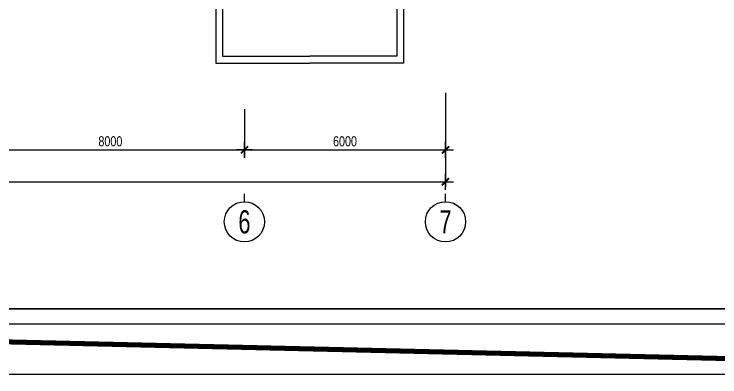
# Model space of a CAD drawing. Header units: metres. Extents: x 352651 to 530851, y -87517 to -24441.
# Drawn here: x 400261 to 421319, y -87517 to -76702 of the extents above; entities that cross this region are included whole.
import ezdxf
from ezdxf.enums import TextEntityAlignment as Align

# ---------------------------------------------------------------- set-up
doc = ezdxf.new("R2010")
doc.units = ezdxf.units.M
doc.header["$LTSCALE"] = 300
doc.header["$MEASUREMENT"] = 0
doc.header["$PDMODE"] = 2
doc.linetypes.add('DASHED2', pattern=[0.375, 0.25, -0.125])
doc.layers.get('0').update_dxf_attribs({"linetype": 'CONTINUOUS'})
doc.layers.get('Defpoints').update_dxf_attribs({"linetype": 'CONTINUOUS'})
for name, color, linetype in [('0-TEXT', 7, 'CONTINUOUS'), ('0-THAY', 7, 'CONTINUOUS'), ('DIM', 1, 'CONTINUOUS'), ('HATCH', 145, 'CONTINUOUS'), ('TEXT', 4, 'CONTINUOUS'), ('THAY', 9, 'CONTINUOUS'), ('TUONG', 7, 'CONTINUOUS')]:
    doc.layers.add(name, color=color, linetype=linetype)
doc.styles.add('CHUKICHTHUOC', font='vnshx.shx', dxfattribs={"width": 0.8, "height": 300, "bigfont": '@extfont2.shx'})
doc.styles.add('CHUTENTRUC', font='VnAvantH.TTF', dxfattribs={"width": 0.8})
doc.dimstyles.new('150', dxfattribs={"dimscale": 150, "dimtxt": 2, "dimasz": 0.1, "dimexe": 1, "dimexo": 0, "dimgap": 0.7, "dimtad": 1, "dimdec": 0, "dimzin": 0, "dimdsep": 46, "dimtxsty": 'CHUKICHTHUOC', "dimblk": 'ARR', "dimcen": 0, "dimdle": 1, "dimclrd": 3, "dimclre": 3, "dimclrt": 3, "dimadec": 0, "dimazin": 0, "dimtfac": 1, "dimtdec": 0, "dimtix": 1, "dimtmove": 2, "dimatfit": 3, "dimldrblk": 'ARR', "dimfxl": 1, "dimtolj": 1, "dimtzin": 0, "dimarcsym": 0})

# ---------------------------------------------------------------- blocks, each defined once
blk = doc.blocks.new('ARR')
at = {"color": 1}
for p, q in [((0, -16), (0, 16)), ((-16, 0), (16, 0))]:
    blk.add_line(p, q, dxfattribs=at)
at = {"color": 3, "const_width": 3.6}
blk.add_lwpolyline([(-7.1, -7.1), (7.1, 7.1)], dxfattribs=at)
blk = doc.blocks.new('*D21')
at = {"layer": 'Defpoints', "color": 0, "ltscale": 1.5, "transparency": 16777216}
for p in [(399133, -79532), (407133, -79532), (407133, -80750)]:
    blk.add_point(p, dxfattribs=at)
at = {"layer": 'DIM', "color": 3, "lineweight": -2, "ltscale": 1.5, "transparency": 16777216}
for p, q in [((399133, -79532), (399133, -80900)), ((407133, -79532), (407133, -80900)), ((399148, -80750), (407118, -80750))]:
    blk.add_line(p, q, dxfattribs=at)
at = {"layer": 'DIM', "color": 3, "lineweight": -2, "ltscale": 1.5, "transparency": 16777216, "xscale": 15, "yscale": 15, "zscale": 15, "rotation": 180}
blk.add_blockref('ARR', (399133, -80750), dxfattribs=at)
at = {"layer": 'DIM', "color": 3, "lineweight": -2, "ltscale": 1.5, "transparency": 16777216, "xscale": 15, "yscale": 15, "zscale": 15}
blk.add_blockref('ARR', (407133, -80750), dxfattribs=at)
at = {"layer": 'DIM', "color": 3, "ltscale": 1.5, "transparency": 16777216, "insert": (403133, -80495), "char_height": 300, "attachment_point": 5, "style": 'CHUKICHTHUOC'}
blk.add_mtext('\\A1;8000', dxfattribs=at)
blk = doc.blocks.new('*D22')
at = {"layer": 'Defpoints', "color": 0, "ltscale": 1.5, "transparency": 16777216}
for p in [(407133, -79532), (413133, -79532), (413133, -80750)]:
    blk.add_point(p, dxfattribs=at)
at = {"layer": 'DIM', "color": 3, "lineweight": -2, "ltscale": 1.5, "transparency": 16777216}
for p, q in [((407133, -79532), (407133, -80900)), ((413133, -79532), (413133, -80900)), ((407148, -80750), (413118, -80750))]:
    blk.add_line(p, q, dxfattribs=at)
at = {"layer": 'DIM', "color": 3, "lineweight": -2, "ltscale": 1.5, "transparency": 16777216, "xscale": 15, "yscale": 15, "zscale": 15, "rotation": 180}
blk.add_blockref('ARR', (407133, -80750), dxfattribs=at)
at = {"layer": 'DIM', "color": 3, "lineweight": -2, "ltscale": 1.5, "transparency": 16777216, "xscale": 15, "yscale": 15, "zscale": 15}
blk.add_blockref('ARR', (413133, -80750), dxfattribs=at)
at = {"layer": 'DIM', "color": 3, "ltscale": 1.5, "transparency": 16777216, "insert": (410133, -80495), "char_height": 300, "attachment_point": 5, "style": 'CHUKICHTHUOC'}
blk.add_mtext('\\A1;6000', dxfattribs=at)
blk = doc.blocks.new('*D23')
at = {"layer": 'Defpoints', "color": 0, "ltscale": 1.5, "transparency": 16777216}
for p in [(369133, -79049), (413133, -79049), (413133, -81699)]:
    blk.add_point(p, dxfattribs=at)
at = {"layer": 'DIM', "color": 3, "lineweight": -2, "ltscale": 1.5, "transparency": 16777216}
for p, q in [((369133, -79049), (369133, -81849)), ((413133, -79049), (413133, -81849)), ((369148, -81699), (413118, -81699))]:
    blk.add_line(p, q, dxfattribs=at)
at = {"layer": 'DIM', "color": 3, "lineweight": -2, "ltscale": 1.5, "transparency": 16777216, "xscale": 15, "yscale": 15, "zscale": 15, "rotation": 180}
blk.add_blockref('ARR', (369133, -81699), dxfattribs=at)
at = {"layer": 'DIM', "color": 3, "lineweight": -2, "ltscale": 1.5, "transparency": 16777216, "xscale": 15, "yscale": 15, "zscale": 15}
blk.add_blockref('ARR', (413133, -81699), dxfattribs=at)
at = {"layer": 'DIM', "color": 3, "ltscale": 1.5, "transparency": 16777216, "insert": (391133, -81444), "char_height": 300, "attachment_point": 5, "style": 'CHUKICHTHUOC'}
blk.add_mtext('\\A1;44000', dxfattribs=at)
blk = doc.blocks.new('TENTRUC')
at = {"layer": '0-THAY'}
blk.add_line((0, -1.4), (0, -0.4), dxfattribs=at)
blk.add_circle((0, -4), 2.6, dxfattribs=at)
at = {"layer": '0-TEXT', "style": 'CHUTENTRUC', "width": 0.7}
blk.add_attdef('E5', text='', height=3, dxfattribs=at).set_placement((0, -4), align=Align.MIDDLE_CENTER)

msp = doc.modelspace()

# ---------------------------------------------------------------- linework, layer by layer
for points, const_width in [([(357600.9, -85490.5), (441750.9, -87440.5), (439800.9, -26390.5), (357600.9, -26390.5)], 150), ([(357600.9, -85490.5), (439800.9, -85490.5), (439800.9, -26390.5), (357600.9, -26390.5)], 51.9)]:
    msp.add_lwpolyline(points, close=True, dxfattribs=dict(const_width=const_width))
at = {"layer": 'Defpoints', "linetype": 'DASHED2'}
msp.add_lwpolyline([(352650.9, -87440.5), (441750.9, -87440.5), (441750.9, -24440.5), (352650.9, -24440.5)], close=True, dxfattribs=at)
msp.add_lwpolyline([(352650.9, -87440.5), (441750.9, -87440.5), (441750.9, -24440.5), (352650.9, -24440.5)], close=True, dxfattribs=at)
at = {"layer": 'HATCH', "linetype": 'ByBlock'}
msp.add_lwpolyline([(357150.9, -85940.5), (440250.9, -85940.5), (440250.9, -25940.5), (357150.9, -25940.5)], close=True, dxfattribs=at)
at = {"layer": 'THAY', "linetype": 'ByBlock'}
msp.add_lwpolyline([(357150.9, -85940.5), (440250.9, -85940.5), (440250.9, -25940.5), (357150.9, -25940.5)], close=True, dxfattribs=at)
at = {"layer": 'THAY'}
for points in [[(406282.5, -76259.6), (406282.5, -78159.6), (409082.5, -78159.6)], [(406482.5, -76259.6), (406482.5, -77959.6), (409082.5, -77959.6)], [(411882.5, -76259.6), (411882.5, -78159.6), (409082.5, -78159.6)], [(411682.5, -76259.6), (411682.5, -77959.6), (409082.5, -77959.6)]]:
    msp.add_lwpolyline(points, dxfattribs=at)
at = {"layer": 'TUONG'}
msp.add_lwpolyline([(352650.9, -87440.5), (441750.9, -87440.5), (441750.9, -24440.5), (352650.9, -24440.5)], close=True, dxfattribs=at)

# ---------------------------------------------------------------- block references
at = {"layer": 'TEXT', "xscale": 230.7692307693069, "yscale": 230.7692307692487, "zscale": 230.7692307692666}
for p, values in [((407132.5, -81971.6), {'E5': '6'}), ((413132.5, -81971.6), {'E5': '7'})]:
    msp.add_blockref('TENTRUC', p, dxfattribs=at).add_auto_attribs(values)

# ---------------------------------------------------------------- dimensions: what is measured, and where the dimension line sits
at = {"layer": 'DIM'}
for base, p1, p2, picture, middle in [((413132.5, -81698.9), (369132.5, -79048.7), (413132.5, -79048.7), '*D23', (391132.5, -81443.9)), ((407132.5, -80749.7), (399132.5, -79532.5), (407132.5, -79532.5), '*D21', (403132.5, -80494.7)), ((413132.5, -80749.7), (407132.5, -79532.5), (413132.5, -79532.5), '*D22', (410132.5, -80494.7))]:
    dim = msp.add_linear_dim(base=base, p1=p1, p2=p2, dimstyle='150', dxfattribs=at)
    dim.commit()
    dim.dimension.update_dxf_attribs({"geometry": picture, "text_midpoint": middle})

doc.saveas('drawing.dxf')
